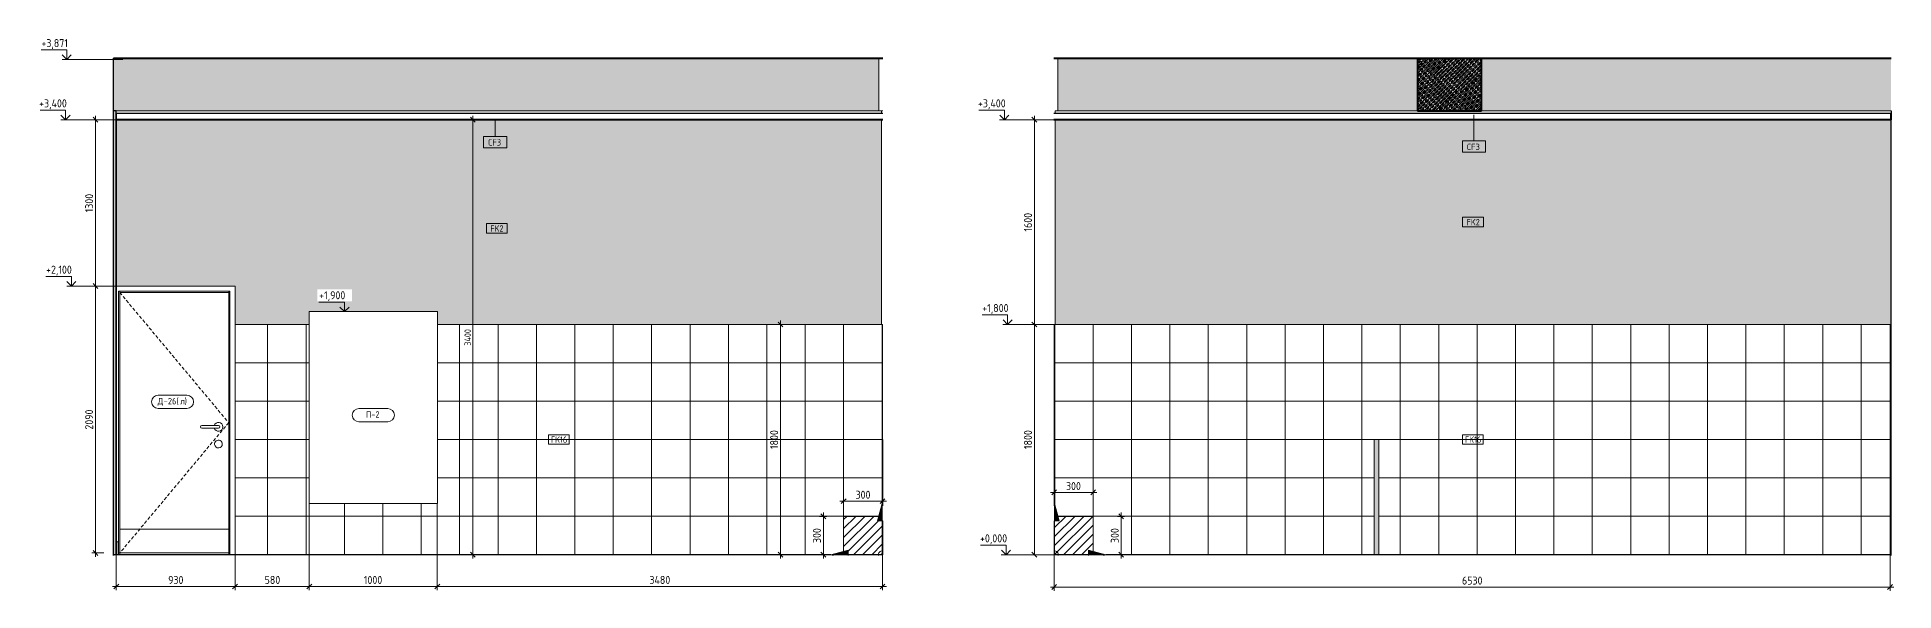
# Model space of a CAD drawing. Header units: millimetres. Extents: x 39286 to 136192, y -1987 to 27400.
# Drawn here: x 76645 to 91150, y -283 to 4046 of the extents above; entities that cross this region are included whole.
import ezdxf

# ---------------------------------------------------------------- set-up
doc = ezdxf.new("R2010")
doc.units = ezdxf.units.MM
doc.linetypes.add('200_ШТРИХ__ш1_п0_6_', pattern=[40, 25, -15])
doc.linetypes.add('Штрих', pattern=[158.75, 79.375, -79.375])
for name, color, linetype, lineweight in [('A-ANNO-DIMS', 7, 'Continuous', 9), ('A-ANNO-DIMS-25', 7, 'Continuous', 9), ('A-CLNG-IDEN', 7, 'Continuous', 9), ('A-DETL', 7, 'Continuous', 9), ('A-DETL-GENF', 7, 'Continuous', 9), ('A-DOOR', 7, 'Continuous', 9), ('A-DOOR-3', 7, 'Штрих', 9), ('A-DOOR-4', 7, '200_ШТРИХ__ш1_п0_6_', 9), ('A-DOOR-FRAM-1', 7, 'Continuous', 9), ('A-DOOR-IDEN', 7, 'Continuous', 9), ('A-FLOR', 7, 'Continuous', 9), ('A-GENM', 7, 'Continuous', 9), ('A-WALL-IDEN', 7, 'Continuous', 9), ('A-WALL-PATT', 7, 'Continuous', 9), ('G-ANNO-DIMS', 7, 'Continuous', 9), ('G-ANNO-DIMS-1', 7, 'Continuous', 20), ('I-WALL', 7, 'Continuous', 9)]:
    doc.layers.add(name, color=color, linetype=linetype, lineweight=lineweight)
for name, color, linetype, lineweight, true_color in [('A-CLNG-FNSH-1', 7, 'Continuous', 30, 0x3c3c3c), ('A-DETL-GENF-2', 7, 'Continuous', 9, 0x004000), ('A-FLOR-1', 7, 'Continuous', 9, 0x787878), ('A-FLOR-FNSH-1', 7, 'Continuous', 40, 0x3c3c3c), ('A-FLOR-FNSH-2', 7, 'Continuous', 30, 0x3c3c3c), ('A-WALL-4', 7, 'Continuous', 30, 0x3c3c3c), ('A-WALL-FNSH-3', 7, 'Continuous', 30, 0x3c3c3c), ('I-FURN-10', 7, 'Continuous', 9, 0xacacac), ('I-FURN-11', 7, 'Continuous', 9, 0x858585), ('I-FURN-3', 7, 'Continuous', 9, 0xd1d1d1), ('I-FURN-4', 7, 'Continuous', 9, 0xc0c0c0), ('I-FURN-5', 7, 'Continuous', 9, 0xdddddd), ('I-FURN-7', 7, 'Continuous', 9, 0x9e9e9e), ('I-FURN-8', 7, 'Continuous', 9, 0x888888), ('I-FURN-9', 7, 'Continuous', 9, 0x949494), ('I-WALL-1', 7, 'Continuous', 9, 0x787878)]:
    doc.layers.add(name, color=color, linetype=linetype, lineweight=lineweight, true_color=true_color)
doc.layers.add('I-FURN-6', color=7, linetype='Continuous', lineweight=9, true_color=0xfbfbfb, transparency=0.7)
doc.styles.add('GOST Common_5', font='GOST_Common.ttf', dxfattribs={"width": 0.9, "height": 50})
doc.styles.add('GOST Common_6', font='GOST_Common.ttf', dxfattribs={"height": 50})
doc.styles.add('ISOCPEUR_2', font='isocpeur.ttf', dxfattribs={"width": 0.9, "height": 62.5})
doc.styles.add('ISOCPEUR_3', font='isocpeur.ttf', dxfattribs={"width": 0.9, "height": 50})
doc.dimstyles.new('ISO-2_0_0_9К_Средний_округл2_1', dxfattribs={"dimscale": 304.8, "dimtxt": 49.799059, "dimasz": 0.123031, "dimexe": 0.098425, "dimexo": 0, "dimgap": 0, "dimtad": 1, "dimdec": 0, "dimrnd": 10, "dimzin": 0, "dimdsep": 46, "dimtxsty": 'ISOCPEUR_3', "dimblk1": 'OBLIQUE', "dimblk2": 'OBLIQUE', "dimsah": 1, "dimcen": 0.09, "dimdle": 0.098425, "dimazin": 0, "dimtfac": 1, "dimtdec": 4, "dimtix": 1, "dimtmove": 0, "dimatfit": 3, "dimfxl": 1, "dimtvp": 1, "dimtolj": 1, "dimtzin": 0, "dimarcsym": 2})
doc.dimstyles.new('ISO-2_5_0_9К_БОЛЬШОЙ', dxfattribs={"dimscale": 304.8, "dimtxt": 62.248823, "dimasz": 0.123031, "dimexe": 0.098425, "dimexo": 0.246063, "dimgap": 0, "dimtad": 1, "dimdec": 0, "dimrnd": 10, "dimzin": 0, "dimdsep": 46, "dimtxsty": 'ISOCPEUR_2', "dimblk1": 'OBLIQUE', "dimblk2": 'OBLIQUE', "dimsah": 1, "dimcen": 0.09, "dimdle": 0.098425, "dimazin": 0, "dimtfac": 1, "dimtdec": 4, "dimtix": 1, "dimtmove": 0, "dimatfit": 3, "dimfxl": 1, "dimtvp": 1, "dimtolj": 1, "dimtzin": 0, "dimarcsym": 2})
doc.dimstyles.new('ISO-2_5_0_9К_БОЛЬШОЙ_округление', dxfattribs={"dimscale": 304.8, "dimtxt": 62.248823, "dimasz": 0.123031, "dimexe": 0.098425, "dimexo": 0, "dimgap": 0, "dimtad": 1, "dimdec": 0, "dimrnd": 10, "dimzin": 0, "dimdsep": 46, "dimtxsty": 'ISOCPEUR_2', "dimblk1": 'OBLIQUE', "dimblk2": 'OBLIQUE', "dimsah": 1, "dimcen": 0.09, "dimdle": 0.098425, "dimazin": 0, "dimtfac": 1, "dimtdec": 4, "dimtix": 1, "dimtmove": 0, "dimatfit": 3, "dimfxl": 1, "dimtvp": 1, "dimtolj": 1, "dimtzin": 0, "dimarcsym": 2})
pattern_1 = [(45, (84380.133, 0), (-14.25598, 14.25598), []), (45, (84394.39, 0), (-14.25598, 14.25598), [25.202, -5.04, 0.8382, -4.202])]
pattern_2 = [(90, (84593.65, 600), (-300, 2e-14), []), (180, (84593.65, 600), (-4e-14, -300), [])]

# ---------------------------------------------------------------- blocks, each defined once
blk = doc.blocks.new('110_Дверь_СКБ_1Ст_Внутренняя1 - Д-26л 950х2100 EIW30-32941023-Развертка 1_38-2')
at = {"layer": 'A-DOOR'}
for p, q in [((-25600, 2050), (-26450, 2050)), ((-26450, 200), (-26450, 2050)), ((-25600, 2050), (-25600, 200)), ((-25810, 1010), (-25680, 1010)), ((-25680, 990), (-25810, 990)), ((-25680, 1010), (-25714, 1010)), ((-25714, 990), (-25680, 990)), ((-25600, 200), (-26450, 200)), ((-26450, 200), (-26450, 14)), ((-25600, 14), (-25600, 200)), ((-26450, 14), (-25600, 14))]:
    blk.add_line(p, q, dxfattribs=at)
for centre, radius, start, end in [((-25680, 1000), 35, 0, 163.3985), ((-25810, 1000), 10, 90, 270), ((-25680, 1000), 35, 196.6015, 0), ((-25680, 865), 30, 0, 188.1699), ((-25680, 1000), 10, 270, 90), ((-25680, 1000), 10, 270, 90), ((-25680, 865), 30, 188.1699, 0)]:
    blk.add_arc(centre, radius, start, end, dxfattribs=at)
at = {"layer": 'A-DOOR-3'}
for p, q in [((-25550, 2100), (-26478, 2100)), ((-25550, 2100), (-26478, 2100)), ((-25550, 0), (-25550, 2100)), ((-25550, 0), (-25550, 2100))]:
    blk.add_line(p, q, dxfattribs=at)
at = {"layer": 'A-DOOR-4'}
for p, q in [((-26451, 2050), (-25600, 1032)), ((-25600, 1032), (-26450, 14))]:
    blk.add_line(p, q, dxfattribs=at)
at = {"layer": 'A-DOOR-FRAM-1'}
for p, q in [((-26460, 0), (-26460, 2060)), ((-26460, 2060), (-25590, 2060)), ((-26450, 2050), (-26450, 2060)), ((-26450, 2060), (-26450, 200)), ((-25600, 2050), (-26450, 2050)), ((-25600, 2060), (-25600, 2050)), ((-25600, 2060), (-25600, 200)), ((-25590, 2060), (-25590, 0)), ((-26450, 14), (-26460, 14)), ((-26450, 14), (-26450, 0)), ((-25600, 14), (-25600, 0)), ((-25590, 14), (-25600, 14))]:
    blk.add_line(p, q, dxfattribs=at)
blk = doc.blocks.new('Плинтус - Плинтус керамогранит бежевый-32943858-Развертка 1_38-2')
at = {"layer": 'A-GENM'}
for p, q in [((-26463, 100), (-26478, 100)), ((-26478, 100), (-26478, 0)), ((-26463, 0), (-26463, 100)), ((-26478, 0), (-26463, 0))]:
    blk.add_line(p, q, dxfattribs=at)
blk = doc.blocks.new('Начало раскладки_красным - Начало раскладки_красным-26104805-Развертка 1_38-2')
at = {"layer": 'A-DETL-GENF'}
for points in [[(-20532, 265), (-20491, 265), (-20491, 381), (-20496, 400), (-20522, 300)], [(-20877, -5), (-20760, -5), (-20760, 36), (-20895, 0)]]:
    blk.add_hatch(color=256, dxfattribs=at).paths.add_polyline_path(points)
for p, q in [((-20496, 400), (-20532, 265)), ((-20496, 400), (-20532, 265)), ((-20491, 381), (-20496, 400)), ((-20496, 400), (-20491, 381)), ((-20532, 265), (-20491, 265)), ((-20532, 265), (-20491, 265)), ((-20496, 30), (-20496, 265)), ((-20760, 36), (-20895, 0)), ((-20895, 0), (-20760, 36)), ((-20760, -5), (-20760, 36)), ((-20760, 36), (-20760, -5)), ((-20895, 0), (-20877, -5)), ((-20895, 0), (-20877, -5)), ((-20525, 0), (-20760, 0))]:
    blk.add_line(p, q, dxfattribs=at)
blk.add_arc((-20495, 0), 30, 80.3694, 190.1305, dxfattribs=at)
blk = doc.blocks.new('Стол базовый прямоугольный - 1_215п-25420688-Развертка 1_38-3')
at = {"layer": 'I-FURN-4'}
for p, q in [((51371, 750), (51372, 750)), ((51372, 710), (51371, 710)), ((51371, 710), (51372, 710))]:
    blk.add_line(p, q, dxfattribs=at)
at = {"layer": 'I-FURN-7'}
for p, q in [((51372, 750), (51371, 750)), ((51371, 710), (51372, 710)), ((51372, 710), (51371, 710))]:
    blk.add_line(p, q, dxfattribs=at)
at = {"layer": 'I-FURN-8'}
for p, q in [((51371, 710), (51372, 710)), ((51372, 710), (51371, 710))]:
    blk.add_line(p, q, dxfattribs=at)
blk = doc.blocks.new('Стол базовый прямоугольный - 1_215п-V75-Развертка 1_38-3')
at = {"layer": 'I-FURN-10'}
blk.add_line((51371, 750), (51372, 750), dxfattribs=at)
at = {"layer": 'I-FURN-11'}
for p, q in [((51371, 710), (51372, 710)), ((51372, 710), (51371, 710))]:
    blk.add_line(p, q, dxfattribs=at)
at = {"layer": 'I-FURN-7'}
blk.add_line((51372, 750), (51371, 750), dxfattribs=at)
at = {"layer": 'I-FURN-8'}
for p, q in [((51371, 710), (51372, 710)), ((51372, 710), (51371, 710))]:
    blk.add_line(p, q, dxfattribs=at)
at = {"layer": 'I-FURN-9'}
for p, q in [((51372, 710), (51371, 710)), ((51371, 710), (51372, 710))]:
    blk.add_line(p, q, dxfattribs=at)
blk = doc.blocks.new('Начало раскладки_красным - Начало раскладки_красным-26104606-Развертка 1_38-3')
at = {"layer": 'A-DETL-GENF'}
for points in [[(51412, 265), (51376, 400), (51371, 381), (51371, 265), (51400, 265)], [(51757, -5), (51775, 0), (51640, 36), (51640, -5)]]:
    blk.add_hatch(color=256, dxfattribs=at).paths.add_polyline_path(points)
for p, q in [((51376, 400), (51371, 381)), ((51376, 400), (51371, 381)), ((51412, 265), (51376, 400)), ((51376, 400), (51412, 265)), ((51371, 265), (51412, 265)), ((51412, 265), (51371, 265)), ((51376, 30), (51376, 265)), ((51640, 36), (51640, -5)), ((51775, 0), (51640, 36)), ((51775, 0), (51640, 36)), ((51640, 36), (51640, -5)), ((51405, 0), (51640, 0)), ((51757, -5), (51775, 0)), ((51775, 0), (51757, -5))]:
    blk.add_line(p, q, dxfattribs=at)
blk.add_arc((51375, 0), 30, 349.8695, 99.6793, dxfattribs=at)
blk = doc.blocks.new('Высотные отметки - Стрелка_Верх-17668718-Развертка 1_38-2')
at = {"layer": 'G-ANNO-DIMS'}
for p, q in [((-26874, 3475), (-27074, 3475)), ((-26836, 3400), (-26911, 3400)), ((-26874, 3400), (-26874, 3475))]:
    blk.add_line(p, q, dxfattribs=at)
at = {"layer": 'G-ANNO-DIMS-1'}
for q in [(-26910, 3435), (-26839, 3435)]:
    blk.add_line((-26874, 3400), q, dxfattribs=at)
blk = doc.blocks.new('М_стена_0001 - Типоразмер_без рамки-25382661-Развертка 1_38-2')
at = {"layer": 'A-WALL-IDEN'}
for p, q in [((-23424, 2588), (-23587, 2588)), ((-23587, 2588), (-23587, 2513)), ((-23587, 2513), (-23424, 2513)), ((-23424, 2513), (-23424, 2588))]:
    blk.add_line(p, q, dxfattribs=at)
blk = doc.blocks.new('М_потолков - Марка_ Имя типа-25382930-Развертка 1_38-2')
at = {"layer": 'A-CLNG-IDEN'}
for p, q in [((-23428, 3270), (-23609, 3270)), ((-23609, 3270), (-23609, 3180)), ((-23428, 3180), (-23428, 3270)), ((-23609, 3180), (-23428, 3180))]:
    blk.add_line(p, q, dxfattribs=at)
blk = doc.blocks.new('М_двери - Типоразмер_рамка-25223575-Развертка 1_38-2')
at = {"layer": 'A-DOOR-IDEN'}
for p, q in [((-25926, 1247), (-26151, 1247)), ((-26151, 1143), (-25926, 1143))]:
    blk.add_line(p, q, dxfattribs=at)
for centre, start, end in [((-26151, 1195), 90, 270), ((-25926, 1195), 270, 90)]:
    blk.add_arc(centre, 52, start, end, dxfattribs=at)
blk = doc.blocks.new('DIMBLOCK22-Развертка 1_38-2')
at = {"layer": 'A-ANNO-DIMS-25'}
for p, q in [((77167, 2100), (77071, 2100)), ((77101, -16), (77101, 2100)), ((77101, 2100), (77166, 2100)), ((77109, 14), (77071, 14)), ((77101, 14), (77166, 14))]:
    blk.add_line(p, q, dxfattribs=at)
at = {"layer": 'A-ANNO-DIMS-25', "lineweight": 20}
for p, q in [((77101, 2100), (77083, 2119)), ((77101, 2100), (77120, 2081)), ((77101, 14), (77083, 33)), ((77101, 14), (77120, -5))]:
    blk.add_line(p, q, dxfattribs=at)
at = {"layer": 'A-ANNO-DIMS-25', "color": 0, "insert": (77020, 978), "char_height": 62.5, "width": 189.62, "attachment_point": 1, "rotation": 90, "line_spacing_factor": 1.149209, "style": 'ISOCPEUR_2'}
blk.add_mtext('2090', dxfattribs=at)
blk = doc.blocks.new('_Oblique')
at = {"color": 0, "linetype": 'ByBlock', "lineweight": -2}
blk.add_line((-0.5, -0.5), (0.5, 0.5), dxfattribs=at)
blk = doc.blocks.new('DIMBLOCK23-Развертка 1_38-2')
at = {"layer": 'A-ANNO-DIMS-25'}
for p, q in [((77188, 3400), (77071, 3400)), ((77101, 2100), (77101, 3430)), ((77101, 3400), (77166, 3400)), ((77167, 2100), (77071, 2100)), ((77101, 2100), (77166, 2100))]:
    blk.add_line(p, q, dxfattribs=at)
at = {"layer": 'A-ANNO-DIMS-25', "lineweight": 20}
for p, q in [((77101, 3400), (77083, 3419)), ((77101, 3400), (77120, 3381)), ((77101, 2100), (77083, 2119)), ((77101, 2100), (77120, 2081))]:
    blk.add_line(p, q, dxfattribs=at)
at = {"layer": 'A-ANNO-DIMS-25', "color": 0, "insert": (77020, 2676), "char_height": 62.5, "width": 176.69, "attachment_point": 1, "rotation": 90, "line_spacing_factor": 1.149209, "style": 'ISOCPEUR_2'}
blk.add_mtext('1300', dxfattribs=at)
blk = doc.blocks.new('DIMBLOCK24-Развертка 1_38-2')
at = {"layer": 'A-ANNO-DIMS-25'}
for p, q in [((78191, 0), (78191, -278)), ((78191, -248), (78191, 0)), ((77263, 0), (77263, -278)), ((77263, -248), (77263, 0)), ((77233, -248), (78191, -248))]:
    blk.add_line(p, q, dxfattribs=at)
at = {"layer": 'A-ANNO-DIMS-25', "lineweight": 20}
for p, q in [((77263, -248), (77244, -266)), ((77263, -248), (77282, -229)), ((78191, -248), (78172, -266)), ((78191, -248), (78210, -229))]:
    blk.add_line(p, q, dxfattribs=at)
at = {"layer": 'A-ANNO-DIMS-25', "color": 0, "insert": (77668, -166), "char_height": 62.5, "width": 142.21, "attachment_point": 1, "line_spacing_factor": 1.149209, "style": 'ISOCPEUR_2'}
blk.add_mtext('930', dxfattribs=at)
blk = doc.blocks.new('DIMBLOCK25-Развертка 1_38-2')
at = {"layer": 'A-ANNO-DIMS-25'}
for p, q in [((78771, 400), (78771, -278)), ((78771, -248), (78771, 400)), ((78191, 0), (78191, -278)), ((78191, -248), (78191, 0)), ((78191, -248), (78771, -248))]:
    blk.add_line(p, q, dxfattribs=at)
at = {"layer": 'A-ANNO-DIMS-25', "lineweight": 20}
for p, q in [((78191, -248), (78172, -266)), ((78191, -248), (78210, -229)), ((78771, -248), (78752, -266)), ((78771, -248), (78790, -229))]:
    blk.add_line(p, q, dxfattribs=at)
at = {"layer": 'A-ANNO-DIMS-25', "color": 0, "insert": (78422, -166), "char_height": 62.5, "width": 142.21, "attachment_point": 1, "line_spacing_factor": 1.149209, "style": 'ISOCPEUR_2'}
blk.add_mtext('580', dxfattribs=at)
blk = doc.blocks.new('DIMBLOCK26-Развертка 1_38-2')
at = {"layer": 'A-ANNO-DIMS-25'}
for p, q in [((78771, 400), (78771, -278)), ((78771, -248), (78771, 400)), ((79771, 400), (79771, -278)), ((79771, -248), (79771, 400)), ((78771, -248), (79771, -248))]:
    blk.add_line(p, q, dxfattribs=at)
at = {"layer": 'A-ANNO-DIMS-25', "lineweight": 20}
for p, q in [((78771, -248), (78752, -266)), ((78771, -248), (78790, -229)), ((79771, -248), (79752, -266)), ((79771, -248), (79790, -229))]:
    blk.add_line(p, q, dxfattribs=at)
at = {"layer": 'A-ANNO-DIMS-25', "color": 0, "insert": (79197, -166), "char_height": 62.5, "width": 176.69, "attachment_point": 1, "line_spacing_factor": 1.149209, "style": 'ISOCPEUR_2'}
blk.add_mtext('1000', dxfattribs=at)
blk = doc.blocks.new('DIMBLOCK27-Развертка 1_38-2')
at = {"layer": 'A-ANNO-DIMS-25'}
for p, q in [((79771, 400), (79771, -278)), ((79771, -248), (79771, 400)), ((83249, 0), (83249, -278)), ((83249, -248), (83249, 0)), ((79771, -248), (83279, -248))]:
    blk.add_line(p, q, dxfattribs=at)
at = {"layer": 'A-ANNO-DIMS-25', "lineweight": 20}
for p, q in [((79771, -248), (79752, -266)), ((79771, -248), (79790, -229)), ((83249, -248), (83230, -266)), ((83249, -248), (83268, -229))]:
    blk.add_line(p, q, dxfattribs=at)
at = {"layer": 'A-ANNO-DIMS-25', "color": 0, "insert": (81428, -166), "char_height": 62.5, "width": 196.8, "attachment_point": 1, "line_spacing_factor": 1.149209, "style": 'ISOCPEUR_2'}
blk.add_mtext('3480', dxfattribs=at)
blk = doc.blocks.new('DIMBLOCK28-Развертка 1_38-2')
at = {"layer": 'A-ANNO-DIMS-25'}
for p, q in [((82813, 300), (82757, 300)), ((82787, 330), (82787, -30)), ((82787, 300), (82813, 300)), ((82813, 0), (82757, 0)), ((82787, 0), (82813, 0))]:
    blk.add_line(p, q, dxfattribs=at)
at = {"layer": 'A-ANNO-DIMS-25', "lineweight": 20}
for p, q in [((82787, 300), (82768, 319)), ((82787, 300), (82805, 281)), ((82787, 0), (82768, 19)), ((82787, 0), (82805, -19))]:
    blk.add_line(p, q, dxfattribs=at)
at = {"layer": 'A-ANNO-DIMS-25', "color": 0, "insert": (82705, 91), "char_height": 62.5, "width": 142.21, "attachment_point": 1, "rotation": 90, "line_spacing_factor": 1.149209, "style": 'ISOCPEUR_2'}
blk.add_mtext('300', dxfattribs=at)
blk = doc.blocks.new('DIMBLOCK29-Развертка 1_38-2')
at = {"layer": 'A-ANNO-DIMS-25'}
for p, q in [((82945, 300), (82945, 448)), ((83249, 445), (83249, 388)), ((83249, 418), (83249, 445)), ((82915, 418), (83279, 418)), ((82945, 418), (82945, 300))]:
    blk.add_line(p, q, dxfattribs=at)
at = {"layer": 'A-ANNO-DIMS-25', "lineweight": 20}
for p, q in [((82945, 418), (82964, 437)), ((83249, 418), (83268, 437)), ((82945, 418), (82926, 400)), ((83249, 418), (83230, 400))]:
    blk.add_line(p, q, dxfattribs=at)
at = {"layer": 'A-ANNO-DIMS-25', "color": 0, "insert": (83038, 500), "char_height": 62.5, "width": 142.21, "attachment_point": 1, "line_spacing_factor": 1.149209, "style": 'ISOCPEUR_2'}
blk.add_mtext('300', dxfattribs=at)
blk = doc.blocks.new('DIMBLOCK30-Развертка 1_38-2')
at = {"layer": 'A-ANNO-DIMS-25'}
for p, q in [((82479, 1800), (82422, 1800)), ((82452, 1830), (82452, -30)), ((82452, 1800), (82479, 1800)), ((82479, 0), (82422, 0)), ((82452, 0), (82479, 0))]:
    blk.add_line(p, q, dxfattribs=at)
at = {"layer": 'A-ANNO-DIMS-25', "lineweight": 20}
for p, q in [((82452, 1800), (82433, 1819)), ((82452, 1800), (82471, 1781)), ((82452, 0), (82433, 19)), ((82452, 0), (82471, -19))]:
    blk.add_line(p, q, dxfattribs=at)
at = {"layer": 'A-ANNO-DIMS-25', "color": 0, "insert": (82371, 826), "char_height": 62.5, "width": 176.69, "attachment_point": 1, "rotation": 90, "line_spacing_factor": 1.149209, "style": 'ISOCPEUR_2'}
blk.add_mtext('1800', dxfattribs=at)
blk = doc.blocks.new('DIMBLOCK31-Развертка 1_38-2')
at = {"layer": 'A-ANNO-DIMS-25'}
for p, q in [((80021, 3400), (80078, 3400)), ((80048, 3400), (80021, 3400)), ((80048, -30), (80048, 3430)), ((80021, 0), (80078, 0)), ((80048, 0), (80021, 0))]:
    blk.add_line(p, q, dxfattribs=at)
at = {"layer": 'A-ANNO-DIMS-25', "lineweight": 20}
for p, q in [((80048, 3400), (80029, 3419)), ((80048, 3400), (80067, 3381)), ((80048, 0), (80029, 19)), ((80048, 0), (80067, -19))]:
    blk.add_line(p, q, dxfattribs=at)
at = {"layer": 'A-ANNO-DIMS-25', "color": 0, "insert": (79983, 1634), "char_height": 50, "width": 157.44, "attachment_point": 1, "rotation": 90, "line_spacing_factor": 1.149209, "style": 'ISOCPEUR_3'}
blk.add_mtext('3400', dxfattribs=at)
blk = doc.blocks.new('Высотные отметки - Стрелка_Верх-17668718-Развертка 1_38-3')
at = {"layer": 'G-ANNO-DIMS'}
for p, q in [((50983, 3475), (50783, 3475)), ((51021, 3400), (50946, 3400)), ((50983, 3400), (50983, 3475))]:
    blk.add_line(p, q, dxfattribs=at)
at = {"layer": 'G-ANNO-DIMS-1'}
for q in [(50948, 3435), (51019, 3435)]:
    blk.add_line((50983, 3400), q, dxfattribs=at)
blk = doc.blocks.new('DIMBLOCK32-Развертка 1_38-3')
at = {"layer": 'A-ANNO-DIMS-25'}
for p, q in [((84509, 3400), (84405, 3400)), ((84435, 3430), (84435, 1800)), ((84435, 3400), (84514, 3400)), ((84523, 1800), (84405, 1800)), ((84435, 1800), (84514, 1800))]:
    blk.add_line(p, q, dxfattribs=at)
at = {"layer": 'A-ANNO-DIMS-25', "lineweight": 20}
for p, q in [((84435, 3400), (84416, 3419)), ((84435, 3400), (84454, 3381)), ((84435, 1800), (84416, 1819)), ((84435, 1800), (84454, 1781))]:
    blk.add_line(p, q, dxfattribs=at)
at = {"layer": 'A-ANNO-DIMS-25', "color": 0, "insert": (84354, 2526), "char_height": 62.5, "width": 176.69, "attachment_point": 1, "rotation": 90, "line_spacing_factor": 1.149209, "style": 'ISOCPEUR_2'}
blk.add_mtext('1600', dxfattribs=at)
blk = doc.blocks.new('DIMBLOCK33-Развертка 1_38-3')
at = {"layer": 'A-ANNO-DIMS-25'}
for p, q in [((84523, 1800), (84405, 1800)), ((84435, 1800), (84435, 0)), ((84435, 1800), (84514, 1800)), ((84509, 0), (84405, 0)), ((84435, 0), (84514, 0))]:
    blk.add_line(p, q, dxfattribs=at)
at = {"layer": 'A-ANNO-DIMS-25', "lineweight": 20}
for p, q in [((84435, 1800), (84416, 1819)), ((84435, 1800), (84454, 1781)), ((84435, 0), (84416, 19)), ((84435, 0), (84454, -19))]:
    blk.add_line(p, q, dxfattribs=at)
at = {"layer": 'A-ANNO-DIMS-25', "color": 0, "insert": (84354, 826), "char_height": 62.5, "width": 176.69, "attachment_point": 1, "rotation": 90, "line_spacing_factor": 1.149209, "style": 'ISOCPEUR_2'}
blk.add_mtext('1800', dxfattribs=at)
blk = doc.blocks.new('М_стена_0001 - Типоразмер_без рамки-25382661-Развертка 1_38-3')
at = {"layer": 'A-WALL-IDEN'}
for p, q in [((54726, 2638), (54563, 2638)), ((54563, 2638), (54563, 2563)), ((54726, 2563), (54726, 2638)), ((54563, 2563), (54726, 2563))]:
    blk.add_line(p, q, dxfattribs=at)
blk = doc.blocks.new('М_потолков - Марка_ Имя типа-25382930-Развертка 1_38-3')
at = {"layer": 'A-CLNG-IDEN'}
for p, q in [((54742, 3235), (54561, 3235)), ((54561, 3235), (54561, 3146)), ((54742, 3146), (54742, 3235)), ((54561, 3146), (54742, 3146))]:
    blk.add_line(p, q, dxfattribs=at)
blk = doc.blocks.new('DIMBLOCK34-Развертка 1_38-3')
at = {"layer": 'A-ANNO-DIMS-25'}
for p, q in [((84590, 0), (84590, -283)), ((84590, -253), (84590, 0)), ((91120, 0), (91120, -283)), ((91120, -253), (91120, 0)), ((84560, -253), (91150, -253))]:
    blk.add_line(p, q, dxfattribs=at)
at = {"layer": 'A-ANNO-DIMS-25', "lineweight": 20}
for p, q in [((84590, -253), (84571, -271)), ((84590, -253), (84608, -234)), ((91120, -253), (91101, -271)), ((91120, -253), (91138, -234))]:
    blk.add_line(p, q, dxfattribs=at)
at = {"layer": 'A-ANNO-DIMS-25', "color": 0, "insert": (87776, -171), "char_height": 62.5, "width": 189.62, "attachment_point": 1, "line_spacing_factor": 1.149209, "style": 'ISOCPEUR_2'}
blk.add_mtext('6530', dxfattribs=at)
blk = doc.blocks.new('DIMBLOCK35-Развертка 1_38-3')
at = {"layer": 'A-ANNO-DIMS-25'}
for p, q in [((84924, 487), (84560, 487)), ((84590, 460), (84590, 517)), ((84590, 487), (84590, 460)), ((84894, 460), (84894, 517)), ((84894, 487), (84894, 460))]:
    blk.add_line(p, q, dxfattribs=at)
at = {"layer": 'A-ANNO-DIMS-25', "lineweight": 20}
for p, q in [((84590, 487), (84571, 468)), ((84590, 487), (84608, 506)), ((84894, 487), (84875, 468)), ((84894, 487), (84912, 506))]:
    blk.add_line(p, q, dxfattribs=at)
at = {"layer": 'A-ANNO-DIMS-25', "color": 0, "insert": (84682, 568), "char_height": 62.5, "width": 142.21, "attachment_point": 1, "line_spacing_factor": 1.149209, "style": 'ISOCPEUR_2'}
blk.add_mtext('300', dxfattribs=at)
blk = doc.blocks.new('DIMBLOCK36-Развертка 1_38-3')
at = {"layer": 'A-ANNO-DIMS-25'}
for p, q in [((85140, 300), (85084, 300)), ((85114, 330), (85114, -30)), ((85114, 300), (85140, 300)), ((85140, 0), (85084, 0)), ((85114, 0), (85140, 0))]:
    blk.add_line(p, q, dxfattribs=at)
at = {"layer": 'A-ANNO-DIMS-25', "lineweight": 20}
for p, q in [((85114, 300), (85095, 319)), ((85114, 300), (85132, 281)), ((85114, 0), (85095, 19)), ((85114, 0), (85132, -19))]:
    blk.add_line(p, q, dxfattribs=at)
at = {"layer": 'A-ANNO-DIMS-25', "color": 0, "insert": (85032, 91), "char_height": 62.5, "width": 142.21, "attachment_point": 1, "rotation": 90, "line_spacing_factor": 1.149209, "style": 'ISOCPEUR_2'}
blk.add_mtext('300', dxfattribs=at)

msp = doc.modelspace()

# ---------------------------------------------------------------- hatches: boundary and pattern name
at = {"layer": 'A-DETL-GENF-2'}
h = msp.add_hatch(dxfattribs=at)
h.set_pattern_fill('FP_12', color=256, style=0, pattern_type=2)
h.set_pattern_definition([(45, (103741.054, 0), (-35.35534, 35.35534), [])])
h.paths.add_polyline_path([(83245.6, 0), (83245.6, 264.8), (83209.2, 264.7), (83218.6, 300), (82945.1, 300), (82945.1, 26.5), (82980.8, 36.1), (82980.8, 0), (83241.1, 0)])
h = msp.add_hatch(dxfattribs=at)
h.set_pattern_fill('FP_31', color=256, style=0, pattern_type=2)
h.set_pattern_definition([(45, (84380.133, 0), (-35.3553, 35.3553), [])])
h.paths.add_polyline_path([(84593.2, 0), (84857.9, 0), (84857.9, 36.1), (84893.7, 26.5), (84893.7, 300), (84620.1, 300), (84629.5, 264.7), (84593.2, 264.7)])
at = {"layer": 'A-FLOR-1'}
h = msp.add_hatch(dxfattribs=at)
h.set_pattern_fill('FP_25', color=256, style=0, pattern_type=2)
h.set_pattern_definition([(45, (103741.054, 0), (-14.25598, 14.25598), []), (45, (103755.31, 0), (-14.25598, 14.25598), [25.202, -5.04, 0.8382, -4.202])])
h.paths.add_polyline_path([(83221.1, 3880), (83250.5, 3880), (83250.5, 3880.4), (77240.6, 3880.4), (77240.6, 3880), (83186.6, 3880)])
h = msp.add_hatch(dxfattribs=at)
h.set_pattern_fill('FP_28', color=256, style=0, pattern_type=2)
h.set_pattern_definition(pattern_1)
h.paths.add_polyline_path([(91127.7, 3880), (91127.8, 3880), (91127.7, 3880.4), (84588.2, 3880.4), (84588.2, 3880), (87858, 3880)])
h = msp.add_hatch(dxfattribs=at)
h.set_pattern_fill('FP_28', color=256, style=0, pattern_type=2)
h.set_pattern_definition(pattern_1)
h.paths.add_polyline_path([(87858, 3470), (87927.7, 3470), (87927.7, 3880), (87427.7, 3880), (87427.7, 3470)])
at = {"layer": 'A-WALL-PATT'}
for points in [[(78293.4, 1800), (78771.1, 1800), (78771.1, 1900), (79771.1, 1900), (79771.1, 1800), (83242.1, 1800), (83242.1, 3400), (77263.1, 3400), (77263.1, 2100), (78191.1, 2100), (78191.1, 1800), (78221.1, 1800)], [(84597.7, 1800), (84597.7, 3400), (84596.7, 3400), (84596.7, 1800)], [(87858, 1800), (91126.7, 1800), (91126.7, 3400), (84597.7, 3400), (84597.7, 1800), (87746.9, 1800)]]:
    msp.add_hatch(color=256, dxfattribs=at).paths.add_polyline_path(points)
h = msp.add_hatch(dxfattribs=at)
h.set_pattern_fill('FP_26', color=256, style=0, pattern_type=2)
h.set_pattern_definition([(90, (83845.05, 600), (-300, 2e-14), []), (180, (83845.05, 600), (-4e-14, -300), [])])
h.paths.add_polyline_path([(80245.6, 0), (82846.4, 0), (82945.1, 26.5), (82945.1, 300), (83218.6, 300), (83245.3, 400), (83249.1, 386.1), (83249.1, 1800), (79771.1, 1800), (79771.1, 400), (78771.1, 400), (78771.1, 1800), (78191.1, 1800), (78191.1, 0), (79999.1, 0)])
h.paths.add_polyline_path([(83245.6, 0), (83249.1, 0), (83249.1, 264.8), (83245.6, 264.7), (83245.6, 0.4)])
h = msp.add_hatch(dxfattribs=at)
h.set_pattern_fill('FP_30', color=256, style=0, pattern_type=2)
h.set_pattern_definition(pattern_2)
h.paths.add_polyline_path([(84589.7, 0), (84593.2, 0), (84593.2, 264.8), (84589.7, 264.7)])
h.paths.add_polyline_path([(84597.7, 384), (84597.5, 1800), (84589.7, 1800), (84589.7, 386.1), (84593.4, 400), (84597.5, 384.5)])
h = msp.add_hatch(dxfattribs=at)
h.set_pattern_fill('FP_30', color=256, style=0, pattern_type=2)
h.set_pattern_definition(pattern_2)
h.paths.add_polyline_path([(87125.5, 0), (91119.7, 0), (91119.7, 1800), (84597.7, 1800), (84597.7, 384), (84620.1, 300), (84893.7, 300), (84893.7, 26.5), (84993.2, 0), (87089.7, 0), (87089.7, 900), (87125.5, 900)])
at = {"layer": 'I-FURN-6'}
msp.add_hatch(color=256, dxfattribs=at).paths.add_polyline_path([(87125.5, 0), (87125.5, 900), (87089.7, 900), (87089.7, 0)])
at = {"layer": 'I-WALL'}
for points in [[(77242.1, 3470), (83221.1, 3470), (83221.1, 3880), (77242.1, 3880), (77242.1, 3499.5)], [(84817.7, 3470), (84817.7, 3880), (84617.7, 3880), (84617.7, 3470)], [(91126.7, 1800), (91127.7, 1800), (91127.7, 2100), (91126.7, 2100), (91126.7, 1937.6)], [(91119.7, 0), (91127.7, 0), (91127.7, 1800), (91119.7, 1800), (91119.7, 480.5)]]:
    msp.add_hatch(color=256, dxfattribs=at).paths.add_polyline_path(points)
h = msp.add_hatch(color=256, dxfattribs=at)
h.paths.add_polyline_path([(91119.7, 3470), (91127.8, 3470), (91127.7, 3880), (87927.7, 3880), (87927.7, 3470)])
h.paths.add_polyline_path([(84817.7, 3470), (87427.7, 3470), (87427.7, 3880), (84817.7, 3880)])
at = {"layer": 'I-WALL-1'}
h = msp.add_hatch(dxfattribs=at)
h.set_pattern_fill('FP_27', color=256, style=0, pattern_type=2)
h.set_pattern_definition([(0, (103741.054, 0), (30.48, 7.62), [2.515, -20.345, 2.515, -20.345, -121.92]), (0, (103741.054, 0), (30.48, 7.62), [-45.72, 2.515, -43.205, 2.515, -20.345, -53.34]), (0, (103741.054, 0), (30.48, 7.62), [-114.3, 2.515, -12.725, 2.515, -35.585]), (120, (103752.484, 3.81), (-21.8391136, 22.5864543), [2.515, -20.345, 2.515, -20.345, -121.92]), (120, (103752.484, 3.81), (-21.8391136, 22.5864543), [-45.72, 2.515, -43.205, 2.515, -20.345, -53.34]), (120, (103752.484, 3.81), (-21.8391136, 22.5864543), [-114.3, 2.515, -12.725, 2.515, -35.585]), (240, (103756.294, 19.05), (-8.6408864, -30.2064543), [2.515, -20.345, 2.515, -20.345, -121.92]), (240, (103756.294, 19.05), (-8.6408864, -30.2064543), [-45.72, 2.515, -43.205, 2.515, -20.345, -53.34]), (240, (103756.294, 19.05), (-8.6408864, -30.2064543), [-114.3, 2.515, -12.725, 2.515, -35.585])])
h.paths.add_polyline_path([(77261.1, 0), (77262.1, 0), (77262.1, 3470), (77242.1, 3470), (77242.1, 0)])
h = msp.add_hatch(dxfattribs=at)
h.set_pattern_fill('FP_29', color=256, style=0, pattern_type=2)
h.set_pattern_definition([(0, (84380.133, 0), (30.48, 7.62), [2.515, -20.345, 2.515, -20.345, -121.92]), (0, (84380.133, 0), (30.48, 7.62), [-45.72, 2.515, -43.205, 2.515, -20.345, -53.34]), (0, (84380.133, 0), (30.48, 7.62), [-114.3, 2.515, -12.725, 2.515, -35.585]), (120, (84391.563, 3.81), (-21.8391136, 22.586454), [2.515, -20.345, 2.515, -20.345, -121.92]), (120, (84391.563, 3.81), (-21.8391136, 22.586454), [-45.72, 2.515, -43.205, 2.515, -20.345, -53.34]), (120, (84391.563, 3.81), (-21.8391136, 22.586454), [-114.3, 2.515, -12.725, 2.515, -35.585]), (240, (84395.373, 19.05), (-8.6408864, -30.206454), [2.515, -20.345, 2.515, -20.345, -121.92]), (240, (84395.373, 19.05), (-8.6408864, -30.206454), [-45.72, 2.515, -43.205, 2.515, -20.345, -53.34]), (240, (84395.373, 19.05), (-8.6408864, -30.206454), [-114.3, 2.515, -12.725, 2.515, -35.585])])
h.paths.add_polyline_path([(91127.7, 2100), (91127.8, 2100), (91127.7, 3400)])

# ---------------------------------------------------------------- linework, layer by layer
at = {"layer": 'A-CLNG-FNSH-1'}
for p, q in [((83250.5, 3450), (77263.1, 3450)), ((77263.1, 3450), (77263.1, 3400)), ((83250.5, 3401), (77263.1, 3401)), ((77263.1, 3400), (83250.5, 3400)), ((91126.7, 3450), (84588.2, 3450)), ((91119.7, 3401), (84588.2, 3401)), ((84588.2, 3400), (91126.7, 3400)), ((91119.7, 3400), (91119.7, 3401)), ((91126.7, 3400), (91126.7, 3450))]:
    msp.add_line(p, q, dxfattribs=at)
at = {"layer": 'A-CLNG-IDEN'}
for p, q in [((80222.9, 3397.7), (80222.9, 3269.9)), ((87868.9, 3439.1), (87868.9, 3235.2))]:
    msp.add_line(p, q, dxfattribs=at)
at = {"layer": 'A-DETL'}
for p, q in [((82945.1, 300), (83218.6, 300)), ((82945.1, 26.5), (82945.1, 300)), ((84620.1, 300), (84893.7, 300)), ((84893.7, 300), (84893.7, 26.5)), ((83245.6, 264.8), (83245.6, 0)), ((84593.2, 0), (84593.2, 264.8)), ((83245.6, 0), (82980.8, 0)), ((84857.9, 0), (84593.2, 0))]:
    msp.add_line(p, q, dxfattribs=at)
at = {"layer": 'A-FLOR'}
msp.add_line((83250.5, 3470), (83241.1, 3470), dxfattribs=at)
at = {"layer": 'A-FLOR-FNSH-1'}
for p, q in [((77240.6, 3880), (83250.5, 3880)), ((84588.2, 3880), (91127.8, 3880)), ((87427.7, 3880), (87427.7, 3470)), ((87927.7, 3470), (87927.7, 3880)), ((87427.7, 3470), (87927.7, 3470))]:
    msp.add_line(p, q, dxfattribs=at)
at = {"layer": 'A-FLOR-FNSH-2'}
for p, q in [((82846.4, 0), (77241.1, 0)), ((77241.1, 0), (77241.1, -5.3)), ((83250.5, 0), (82980.8, 0)), ((84857.9, 0), (84588.2, 0)), ((91127.8, 0), (84992.3, 0)), ((91127.7, -5.3), (91127.7, 0)), ((82846.1, -0.1), (77240.6, -0.1)), ((83250.5, -0.1), (82980.8, -0.1)), ((84857.9, -0.1), (84588.2, -0.1)), ((91127.8, -0.1), (84992.7, -0.1))]:
    msp.add_line(p, q, dxfattribs=at)
at = {"layer": 'A-WALL-4'}
for p, q in [((77242.1, -5.3), (77242.1, 3880.4)), ((77262.1, 3470), (77242.1, 3470)), ((77262.1, 3400), (77262.1, 3470)), ((91127.7, 3470), (91127.7, 3400)), ((91127.8, 3470), (91127.7, 3470)), ((91127.7, 2100), (91127.8, 2100))]:
    msp.add_line(p, q, dxfattribs=at)
at = {"layer": 'A-WALL-FNSH-3'}
for p, q in [((77263.1, 3400), (77262.1, 3400)), ((77262.1, 3400), (77262.1, 0)), ((77263.1, 0), (77263.1, 3400)), ((91126.7, 3400), (91126.7, 2100)), ((91127.7, 3400), (91126.7, 3400)), ((91127.7, 2100), (91127.7, 3400)), ((91126.7, 2100), (91127.7, 2100))]:
    msp.add_line(p, q, dxfattribs=at)
at = {"layer": 'G-ANNO-DIMS'}
for p, q in [((76921.5, 3871), (76876.5, 3871)), ((77315, 3871), (76921.5, 3871)), ((76899.2, 3400), (76866.7, 3400)), ((77426.6, 3400), (76899.2, 3400)), ((84268.4, 3400), (84201, 3400)), ((84691, 3400), (84268.4, 3400)), ((77083.3, 2100), (76912.8, 2100)), ((77626.6, 2100), (77083.3, 2100)), ((79091.8, 1900), (79046.3, 1900)), ((79320.3, 1900), (79091.8, 1900)), ((84364.1, 1800), (84226.4, 1800)), ((84806.2, 1800), (84364.1, 1800)), ((84384.7, 0), (84214.3, 0)), ((84817.7, 0), (84384.7, 0))]:
    msp.add_line(p, q, dxfattribs=at)
at = {"layer": 'I-FURN-3'}
for p, q in [((83250.5, 900), (83250.1, 900)), ((83250.1, 382.4), (83250.1, 900)), ((87125.5, 900), (87089.7, 900)), ((87089.7, 0), (87089.7, 900)), ((87125.5, 0), (87125.5, 900)), ((83250.1, 0), (83250.1, 264.8))]:
    msp.add_line(p, q, dxfattribs=at)
at = {"layer": 'I-FURN-4'}
for p, q in [((83250.1, 900), (83250.5, 900)), ((83250.1, 382.4), (83250.1, 900)), ((87089.7, 900), (87125.5, 900)), ((87089.7, 0), (87089.7, 900)), ((87125.5, 900), (87125.5, 0)), ((83250.1, 0), (83250.1, 264.8)), ((87125.5, 0), (87089.7, 0))]:
    msp.add_line(p, q, dxfattribs=at)
at = {"layer": 'I-FURN-5'}
msp.add_line((83250.1, 0), (83250.5, 0), dxfattribs=at)
at = {"layer": 'I-WALL'}
for p, q in [((83221.1, 3470), (83221.1, 3880)), ((84617.7, 3470), (84617.7, 3880)), ((83241.1, 3470), (77262.1, 3470)), ((83241.1, 3450), (83241.1, 3470)), ((83242.1, 1800), (83242.1, 3400)), ((84596.7, 1800), (84596.7, 3400)), ((84597.7, 3450), (84597.7, 3470)), ((87427.7, 3470), (84597.7, 3470)), ((91127.7, 3470), (87927.7, 3470)), ((77263.1, 2100), (78191.1, 2100)), ((78191.1, 2100), (78191.1, 0)), ((91126.7, 1800), (91126.7, 2100)), ((91127.7, 0), (91127.7, 2100)), ((78771.1, 1900), (79771.1, 1900)), ((78771.1, 400), (78771.1, 1900)), ((79771.1, 1900), (79771.1, 400)), ((78771.1, 1800), (78191.1, 1800)), ((83249.1, 1800), (79771.1, 1800)), ((83249.1, 386.1), (83249.1, 1800)), ((91127.7, 1800), (84589.7, 1800)), ((84589.7, 386.1), (84589.7, 1800)), ((91119.7, 0), (91119.7, 1800)), ((79771.1, 400), (78771.1, 400)), ((83249.1, 0), (83249.1, 264.8)), ((84589.7, 0), (84589.7, 264.8))]:
    msp.add_line(p, q, dxfattribs=at)

# ---------------------------------------------------------------- block references
at = {"layer": 'A-CLNG-IDEN'}
for name, p in [('М_потолков - Марка_ Имя типа-25382930-Развертка 1_38-2', (103741.1, 0)), ('М_потолков - Марка_ Имя типа-25382930-Развертка 1_38-3', (33217.7, 0))]:
    msp.add_blockref(name, p, dxfattribs=at)
at = {"layer": 'A-DETL-GENF'}
for name, p in [('Начало раскладки_красным - Начало раскладки_красным-26104805-Развертка 1_38-2', (103741.1, 0)), ('Начало раскладки_красным - Начало раскладки_красным-26104606-Развертка 1_38-3', (33217.7, 0))]:
    msp.add_blockref(name, p, dxfattribs=at)
at = {"layer": 'A-DOOR-FRAM-1'}
msp.add_blockref('110_Дверь_СКБ_1Ст_Внутренняя1 - Д-26л 950х2100 EIW30-32941023-Развертка 1_38-2', (103741.1, 0), dxfattribs=at)
at = {"layer": 'A-DOOR-IDEN'}
for p in [(103741.1, 0), (105309.6, -104)]:
    msp.add_blockref('М_двери - Типоразмер_рамка-25223575-Развертка 1_38-2', p, dxfattribs=at)
at = {"layer": 'A-GENM'}
msp.add_blockref('Плинтус - Плинтус керамогранит бежевый-32943858-Развертка 1_38-2', (103741.1, 0), dxfattribs=at)
at = {"layer": 'A-WALL-IDEN'}
for name, p in [('М_стена_0001 - Типоразмер_без рамки-25382661-Развертка 1_38-3', (33217.7, 0)), ('М_стена_0001 - Типоразмер_без рамки-25382661-Развертка 1_38-2', (103741.1, 0)), ('М_стена_0001 - Типоразмер_без рамки-25382661-Развертка 1_38-2', (104225.3, -1650)), ('М_стена_0001 - Типоразмер_без рамки-25382661-Развертка 1_38-3', (33215.9, -1700))]:
    msp.add_blockref(name, p, dxfattribs=at)
at = {"layer": 'G-ANNO-DIMS'}
for name, p in [('Высотные отметки - Стрелка_Верх-17668718-Развертка 1_38-2', (103750.8, 471)), ('Высотные отметки - Стрелка_Верх-17668718-Развертка 1_38-2', (103741.1, 0)), ('Высотные отметки - Стрелка_Верх-17668718-Развертка 1_38-3', (33217.7, 0)), ('Высотные отметки - Стрелка_Верх-17668718-Развертка 1_38-2', (103787.2, -1300)), ('Высотные отметки - Стрелка_Верх-17668718-Развертка 1_38-2', (105920.6, -1500)), ('Высотные отметки - Стрелка_Верх-17668718-Развертка 1_38-3', (33243.1, -1600)), ('Высотные отметки - Стрелка_Верх-17668718-Развертка 1_38-3', (33230.9, -3400))]:
    msp.add_blockref(name, p, dxfattribs=at)
at = {"layer": 'I-FURN-4'}
msp.add_blockref('Стол базовый прямоугольный - 1_215п-25420688-Развертка 1_38-3', (33217.7, 0), dxfattribs=at)
at = {"layer": 'I-FURN-9'}
msp.add_blockref('Стол базовый прямоугольный - 1_215п-V75-Развертка 1_38-3', (33217.7, 0), dxfattribs=at)

# ---------------------------------------------------------------- texts
at = {"layer": 'A-CLNG-IDEN', "char_height": 50, "width": 130.274, "attachment_point": 1, "style": 'GOST Common_6'}
for insert in [(80167.2, 3247.8), (87813.2, 3213)]:
    msp.add_mtext('CF3', dxfattribs=dict(at, insert=insert))
at = {"layer": 'A-DOOR-IDEN', "char_height": 50, "attachment_point": 1, "style": 'GOST Common_6'}
for s, insert, width in [('\\fGOST Common|b0|i0|c204|p34|;Д', (77587, 1225.3), 56.118), ('-26(', (77633.3, 1225.3), 156.329), ('\\fGOST Common|b0|i0|c204|p34|;л', (77762.3, 1225.3), 42.089), ('\\fGOST Common|b0|i0|c204|p34|;)', (77797, 1225.3), 24.051), ('\\fGOST Common|b0|i0|c204|p34|;П', (79213.4, 1121.3), 50.105), ('-2', (79254.7, 1121.3), 88.186)]:
    msp.add_mtext(s, dxfattribs=dict(at, insert=insert, width=width))
at = {"layer": 'A-WALL-IDEN', "char_height": 50, "attachment_point": 1, "style": 'GOST Common_5'}
for s, insert, width in [('FK2', (87812.4, 2624.5), 124.462), ('FK2', (80185.6, 2574.5), 124.462), ('FK16', (80658.7, 924.5), 151.519), ('FK16', (87799.5, 924.5), 151.519)]:
    msp.add_mtext(s, dxfattribs=dict(at, insert=insert, width=width))

# ---------------------------------------------------------------- dimensions: what is measured, and where the dimension line sits
at = {"layer": 'A-ANNO-DIMS'}
for base, p1, p2, dimstyle, override, picture, middle in [((80047.8, 3400), (80021.3, 0), (80021.3, 3400), 'ISO-2_0_0_9К_Средний_округл2_1', {"dimpost": '<>', "dimfxl": 3400}, 'DIMBLOCK31-Развертка 1_38-2', (80022.8, 1700)), ((82452.2, 0), (82478.7, 1800), (82478.7, 0), 'ISO-2_5_0_9К_БОЛЬШОЙ_округление', {"dimpost": '<>', "dimfxl": 1800}, 'DIMBLOCK30-Развертка 1_38-2', (82421, 900)), ((82786.6, 0), (82813.2, 300), (82813.2, 0), 'ISO-2_5_0_9К_БОЛЬШОЙ_округление', {"dimpost": '<>', "dimfxl": 300}, 'DIMBLOCK28-Развертка 1_38-2', (82755.4, 150)), ((85113.7, 0), (85140.2, 300), (85140.2, 0), 'ISO-2_5_0_9К_БОЛЬШОЙ_округление', {"dimpost": '<>', "dimfxl": 300}, 'DIMBLOCK36-Развертка 1_38-3', (85082.4, 150))]:
    dim = msp.add_linear_dim(base=base, p1=p1, p2=p2, angle=90, dimstyle=dimstyle, override=override, dxfattribs=at)
    dim.commit()
    dim.dimension.update_dxf_attribs({"geometry": picture, "text_midpoint": middle})
for base, p1, p2, override, picture, middle in [((83249.1, 418.3), (82945.1, 300), (83249.1, 444.8), {"dimpost": '<>', "dimfxl": 336.711129}, 'DIMBLOCK29-Развертка 1_38-2', (83097.1, 449.5)), ((84589.7, 486.8), (84893.7, 460.3), (84589.7, 460.3), {"dimpost": '<>', "dimfxl": 304}, 'DIMBLOCK35-Развертка 1_38-3', (84741.7, 518)), ((78771.1, -247.6), (78191.1, 0), (78771.1, 400), {"dimpost": '<>', "dimfxl": 704.556503}, 'DIMBLOCK25-Развертка 1_38-2', (78481.1, -216.4)), ((79771.1, -247.6), (78771.1, 400), (79771.1, 400), {"dimpost": '<>', "dimfxl": 1000}, 'DIMBLOCK26-Развертка 1_38-2', (79271.1, -216.4)), ((83249.1, -247.6), (79771.1, 400), (83249.1, 0), {"dimpost": '<>', "dimfxl": 3500.926118}, 'DIMBLOCK27-Развертка 1_38-2', (81510.1, -216.4)), ((78191.1, -247.6), (77263.1, 0), (78191.1, 0), {"dimpost": '<>', "dimfxl": 928.000087}, 'DIMBLOCK24-Развертка 1_38-2', (77727.1, -216.4)), ((91119.7, -252.7), (84589.7, 0), (91119.7, 0), {"dimpost": '<>', "dimfxl": 6530.00002}, 'DIMBLOCK34-Развертка 1_38-3', (87854.7, -221.4))]:
    dim = msp.add_linear_dim(base=base, p1=p1, p2=p2, dimstyle='ISO-2_5_0_9К_БОЛЬШОЙ_округление', override=override, dxfattribs=at)
    dim.commit()
    dim.dimension.update_dxf_attribs({"geometry": picture, "text_midpoint": middle})

# ---------------------------------------------------------------- next in the draw order: texts
at = {"layer": 'G-ANNO-DIMS', "char_height": 62.5, "attachment_point": 1, "line_spacing_factor": 1.149209, "style": 'ISOCPEUR_2', "bg_fill": 3, "box_fill_scale": 1.25, "bg_fill_color": 256, "bg_fill_true_color": 13158600, "bg_fill_transparency": 0}
for s, insert, width in [('+3,871', (76678.2, 4030.2), 242.008), ('+3,400', (76660.3, 3559.2), 261.428), ('+3,400', (83994.6, 3559.2), 261.428), ('+2,100', (76714.5, 2259.2), 242.008), ('+1,900', (78848, 2059.2), 242.008), ('+1,800', (84028.1, 1959.2), 242.008), ('+0,000', (84010.7, 159.2), 254.705)]:
    msp.add_mtext(s, dxfattribs=dict(at, insert=insert, width=width))

# ---------------------------------------------------------------- next in the draw order: dimensions: what is measured, and where the dimension line sits
at = {"layer": 'A-ANNO-DIMS'}
for base, p1, p2, override, picture, middle in [((77101.4, 3400), (77242.1, 2100), (77263.1, 3400), {"dimpost": '<>', "dimfxl": 1300.169604}, 'DIMBLOCK23-Развертка 1_38-2', (77070.1, 2750)), ((84435.2, 1800), (84583.7, 3400), (84597.7, 1800), {"dimpost": '<>', "dimfxl": 1600.060908}, 'DIMBLOCK32-Развертка 1_38-3', (84404, 2600)), ((77101.4, 2100), (77184.1, 14), (77242.1, 2100), {"dimpost": '<>', "dimfxl": 2086.80617}, 'DIMBLOCK22-Развертка 1_38-2', (77070.1, 1057)), ((84435.2, 0), (84597.7, 1800), (84583.7, 0), {"dimpost": '<>', "dimfxl": 1800.05414}, 'DIMBLOCK33-Развертка 1_38-3', (84404, 900))]:
    dim = msp.add_linear_dim(base=base, p1=p1, p2=p2, angle=90, dimstyle='ISO-2_5_0_9К_БОЛЬШОЙ', override=override, dxfattribs=at)
    dim.commit()
    dim.dimension.update_dxf_attribs({"geometry": picture, "text_midpoint": middle})

doc.saveas('drawing.dxf')
